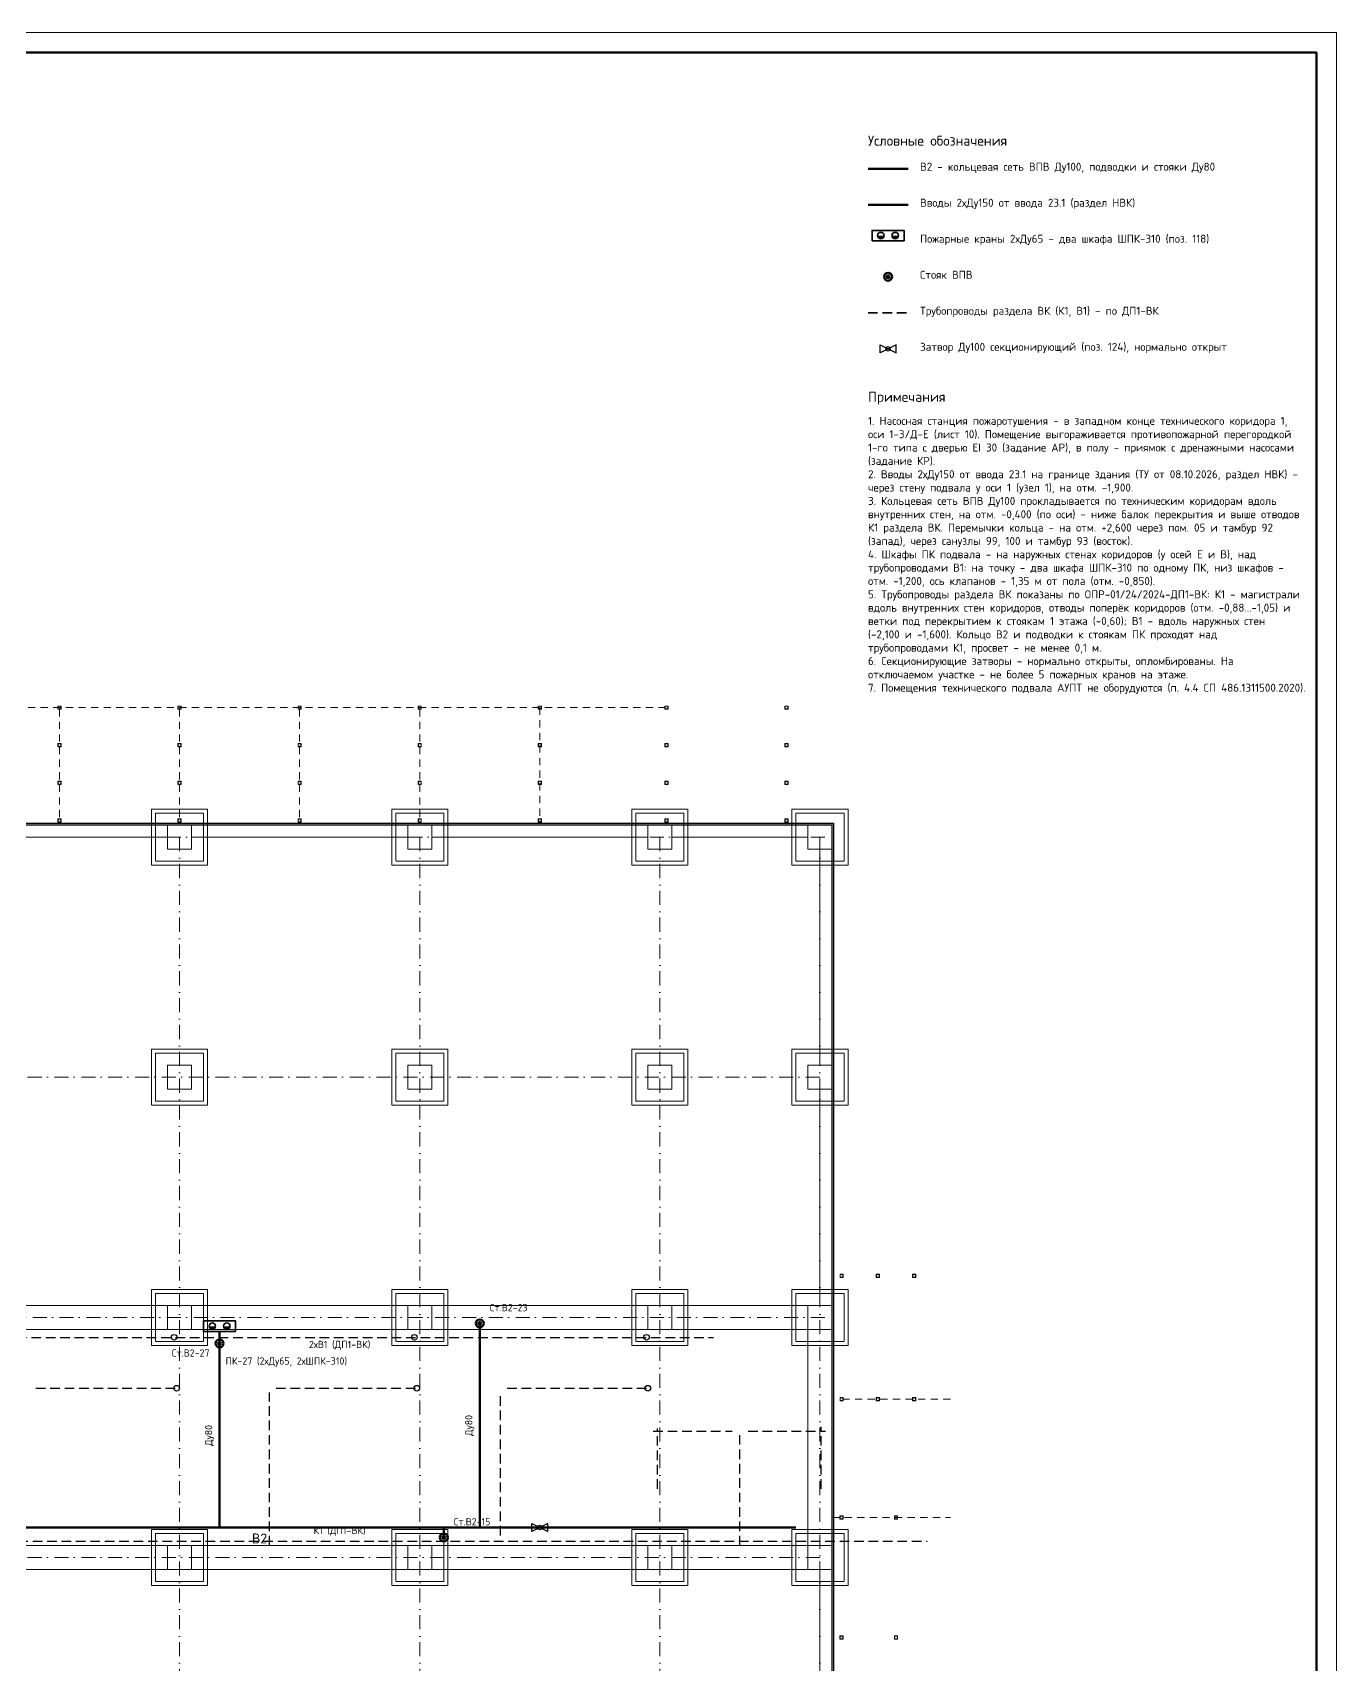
# Model space of a CAD drawing. Header units: millimetres. Extents: x 0 to 2118900, y -20000 to 84100.
# Drawn here: x 86330 to 118900, y 43330 to 84100 of the extents above; entities that cross this region are included whole.
import ezdxf
from ezdxf.enums import TextEntityAlignment as Align

# ---------------------------------------------------------------- set-up
doc = ezdxf.new("R2010")
doc.units = ezdxf.units.MM
for name, pattern in [('DASHED', [1.524, 1.27, -0.254]), ('Dot & Dashed', [670.277762, 352.777767, -176.388884, 0, -141.111112]), ('thk_line_type', [315, 180, -135]), ('ПТ_ШТРИХ', [6, 4, -2])]:
    doc.linetypes.add(name, pattern=pattern)
for name, color, linetype, lineweight in [('АР_подоснова', 8, 'Continuous', 13), ('ПТ_арматура', 7, 'Continuous', 30), ('ПТ_В2', 3, 'Continuous', 50), ('ПТ_ввод', 5, 'Continuous', 60), ('ПТ_ПК', 30, 'Continuous', 35), ('ПТ_рамка', 7, 'Continuous', 50), ('ПТ_рамка_тонк', 7, 'Continuous', 18), ('ПТ_смежные', 8, 'Continuous', 35), ('ПТ_текст', 7, 'Continuous', 18)]:
    doc.layers.add(name, color=color, linetype=linetype, lineweight=lineweight)
doc.styles.add('АР_текст_1', font='arial.ttf')
doc.styles.add('ПТ', font='isocpeur.ttf')
doc.styles.add('ПТ_загл', font='isocpeur.ttf')

# ---------------------------------------------------------------- blocks, each defined once
blk = doc.blocks.new('Колонна SHS ГК 27')
at = {"color": 0, "linetype": 'Continuous', "lineweight": -2}
for p, q in [((40, 40), (-40, 40)), ((-40, 40), (-40, -40)), ((-33.7, -33.7), (-33.7, 33.7)), ((-33.7, 33.7), (33.7, 33.7)), ((33.7, 33.7), (33.7, -33.7)), ((40, -40), (40, 40)), ((-40, -40), (40, -40)), ((33.7, -33.7), (-33.7, -33.7))]:
    blk.add_line(p, q, dxfattribs=at)
blk = doc.blocks.new('Перекрытие_2', base_point=(-300, 28300))
at = {"color": 0, "linetype": 'Continuous', "lineweight": -2, "flags": 128}
blk.add_lwpolyline([(-300, 28300), (-300, 21700), (98300, 21700), (98300, 28300), (52300, 28300), (52300, 34300), (45700, 34300), (45700, 28300)], close=True, dxfattribs=at)
blk = doc.blocks.new('Перекрытие_151', base_point=(97300, 22700))
at = {"color": 0, "linetype": 'Dashed', "lineweight": -2, "flags": 128}
blk.add_lwpolyline([(97300, 22700), (98700, 22700), (98700, 21300), (97300, 21300)], close=True, dxfattribs=at)
blk = doc.blocks.new('Перекрытие_152', base_point=(97400, 22600))
at = {"color": 0, "linetype": 'Dashed', "lineweight": -2, "flags": 128}
blk.add_lwpolyline([(97400, 22600), (98600, 22600), (98600, 21400), (97400, 21400)], close=True, dxfattribs=at)
blk = doc.blocks.new('Перекрытие_153', base_point=(93300, 22700))
at = {"color": 0, "linetype": 'Dashed', "lineweight": -2, "flags": 128}
blk.add_lwpolyline([(93300, 22700), (94700, 22700), (94700, 21300), (93300, 21300)], close=True, dxfattribs=at)
blk = doc.blocks.new('Перекрытие_154', base_point=(93400, 22600))
at = {"color": 0, "linetype": 'Dashed', "lineweight": -2, "flags": 128}
blk.add_lwpolyline([(93400, 22600), (94600, 22600), (94600, 21400), (93400, 21400)], close=True, dxfattribs=at)
blk = doc.blocks.new('Перекрытие_155', base_point=(87300, 22700))
at = {"color": 0, "linetype": 'Dashed', "lineweight": -2, "flags": 128}
blk.add_lwpolyline([(87300, 22700), (88700, 22700), (88700, 21300), (87300, 21300)], close=True, dxfattribs=at)
blk = doc.blocks.new('Перекрытие_156', base_point=(87400, 22600))
at = {"color": 0, "linetype": 'Dashed', "lineweight": -2, "flags": 128}
blk.add_lwpolyline([(87400, 22600), (88600, 22600), (88600, 21400), (87400, 21400)], close=True, dxfattribs=at)
blk = doc.blocks.new('Перекрытие_157', base_point=(81300, 22700))
at = {"color": 0, "linetype": 'Dashed', "lineweight": -2, "flags": 128}
blk.add_lwpolyline([(81300, 22700), (82700, 22700), (82700, 21300), (81300, 21300)], close=True, dxfattribs=at)
blk = doc.blocks.new('Перекрытие_158', base_point=(81400, 22600))
at = {"color": 0, "linetype": 'Dashed', "lineweight": -2, "flags": 128}
blk.add_lwpolyline([(81400, 22600), (82600, 22600), (82600, 21400), (81400, 21400)], close=True, dxfattribs=at)
blk = doc.blocks.new('Перекрытие_187', base_point=(97300, 28700))
at = {"color": 0, "linetype": 'Dashed', "lineweight": -2, "flags": 128}
blk.add_lwpolyline([(97300, 28700), (98700, 28700), (98700, 27300), (97300, 27300)], close=True, dxfattribs=at)
blk = doc.blocks.new('Перекрытие_188', base_point=(97400, 28600))
at = {"color": 0, "linetype": 'Dashed', "lineweight": -2, "flags": 128}
blk.add_lwpolyline([(97400, 28600), (98600, 28600), (98600, 27400), (97400, 27400)], close=True, dxfattribs=at)
blk = doc.blocks.new('Перекрытие_189', base_point=(93300, 28700))
at = {"color": 0, "linetype": 'Dashed', "lineweight": -2, "flags": 128}
blk.add_lwpolyline([(93300, 28700), (94700, 28700), (94700, 27300), (93300, 27300)], close=True, dxfattribs=at)
blk = doc.blocks.new('Перекрытие_190', base_point=(93400, 28600))
at = {"color": 0, "linetype": 'Dashed', "lineweight": -2, "flags": 128}
blk.add_lwpolyline([(93400, 28600), (94600, 28600), (94600, 27400), (93400, 27400)], close=True, dxfattribs=at)
blk = doc.blocks.new('Перекрытие_191', base_point=(87300, 28700))
at = {"color": 0, "linetype": 'Dashed', "lineweight": -2, "flags": 128}
blk.add_lwpolyline([(87300, 28700), (88700, 28700), (88700, 27300), (87300, 27300)], close=True, dxfattribs=at)
blk = doc.blocks.new('Перекрытие_192', base_point=(87400, 28600))
at = {"color": 0, "linetype": 'Dashed', "lineweight": -2, "flags": 128}
blk.add_lwpolyline([(87400, 28600), (88600, 28600), (88600, 27400), (87400, 27400)], close=True, dxfattribs=at)
blk = doc.blocks.new('Перекрытие_193', base_point=(81300, 28700))
at = {"color": 0, "linetype": 'Dashed', "lineweight": -2, "flags": 128}
blk.add_lwpolyline([(81300, 28700), (82700, 28700), (82700, 27300), (81300, 27300)], close=True, dxfattribs=at)
blk = doc.blocks.new('Перекрытие_194', base_point=(81400, 28600))
at = {"color": 0, "linetype": 'Dashed', "lineweight": -2, "flags": 128}
blk.add_lwpolyline([(81400, 28600), (82600, 28600), (82600, 27400), (81400, 27400)], close=True, dxfattribs=at)
blk = doc.blocks.new('Перекрытие_223', base_point=(97300, 34700))
at = {"color": 0, "linetype": 'Dashed', "lineweight": -2, "flags": 128}
blk.add_lwpolyline([(97300, 34700), (98700, 34700), (98700, 33300), (97300, 33300)], close=True, dxfattribs=at)
blk = doc.blocks.new('Перекрытие_224', base_point=(97400, 34600))
at = {"color": 0, "linetype": 'Dashed', "lineweight": -2, "flags": 128}
blk.add_lwpolyline([(97400, 34600), (98600, 34600), (98600, 33400), (97400, 33400)], close=True, dxfattribs=at)
blk = doc.blocks.new('Перекрытие_225', base_point=(93300, 34700))
at = {"color": 0, "linetype": 'Dashed', "lineweight": -2, "flags": 128}
blk.add_lwpolyline([(93300, 34700), (94700, 34700), (94700, 33300), (93300, 33300)], close=True, dxfattribs=at)
blk = doc.blocks.new('Перекрытие_226', base_point=(93400, 34600))
at = {"color": 0, "linetype": 'Dashed', "lineweight": -2, "flags": 128}
blk.add_lwpolyline([(93400, 34600), (94600, 34600), (94600, 33400), (93400, 33400)], close=True, dxfattribs=at)
blk = doc.blocks.new('Перекрытие_227', base_point=(87300, 34700))
at = {"color": 0, "linetype": 'Dashed', "lineweight": -2, "flags": 128}
blk.add_lwpolyline([(87300, 34700), (88700, 34700), (88700, 33300), (87300, 33300)], close=True, dxfattribs=at)
blk = doc.blocks.new('Перекрытие_228', base_point=(87400, 34600))
at = {"color": 0, "linetype": 'Dashed', "lineweight": -2, "flags": 128}
blk.add_lwpolyline([(87400, 34600), (88600, 34600), (88600, 33400), (87400, 33400)], close=True, dxfattribs=at)
blk = doc.blocks.new('Перекрытие_229', base_point=(81300, 34700))
at = {"color": 0, "linetype": 'Dashed', "lineweight": -2, "flags": 128}
blk.add_lwpolyline([(81300, 34700), (82700, 34700), (82700, 33300), (81300, 33300)], close=True, dxfattribs=at)
blk = doc.blocks.new('Перекрытие_230', base_point=(81400, 34600))
at = {"color": 0, "linetype": 'Dashed', "lineweight": -2, "flags": 128}
blk.add_lwpolyline([(81400, 34600), (82600, 34600), (82600, 33400), (81400, 33400)], close=True, dxfattribs=at)
blk = doc.blocks.new('Перекрытие_259', base_point=(97300, 40700))
at = {"color": 0, "linetype": 'Dashed', "lineweight": -2, "flags": 128}
blk.add_lwpolyline([(97300, 40700), (98700, 40700), (98700, 39300), (97300, 39300)], close=True, dxfattribs=at)
blk = doc.blocks.new('Перекрытие_260', base_point=(97400, 40600))
at = {"color": 0, "linetype": 'Dashed', "lineweight": -2, "flags": 128}
blk.add_lwpolyline([(97400, 40600), (98600, 40600), (98600, 39400), (97400, 39400)], close=True, dxfattribs=at)
blk = doc.blocks.new('Перекрытие_261', base_point=(93300, 40700))
at = {"color": 0, "linetype": 'Dashed', "lineweight": -2, "flags": 128}
blk.add_lwpolyline([(93300, 40700), (94700, 40700), (94700, 39300), (93300, 39300)], close=True, dxfattribs=at)
blk = doc.blocks.new('Перекрытие_262', base_point=(93400, 40600))
at = {"color": 0, "linetype": 'Dashed', "lineweight": -2, "flags": 128}
blk.add_lwpolyline([(93400, 40600), (94600, 40600), (94600, 39400), (93400, 39400)], close=True, dxfattribs=at)
blk = doc.blocks.new('Перекрытие_263', base_point=(87300, 40700))
at = {"color": 0, "linetype": 'Dashed', "lineweight": -2, "flags": 128}
blk.add_lwpolyline([(87300, 40700), (88700, 40700), (88700, 39300), (87300, 39300)], close=True, dxfattribs=at)
blk = doc.blocks.new('Перекрытие_264', base_point=(87400, 40600))
at = {"color": 0, "linetype": 'Dashed', "lineweight": -2, "flags": 128}
blk.add_lwpolyline([(87400, 40600), (88600, 40600), (88600, 39400), (87400, 39400)], close=True, dxfattribs=at)
blk = doc.blocks.new('Перекрытие_265', base_point=(81300, 40700))
at = {"color": 0, "linetype": 'Dashed', "lineweight": -2, "flags": 128}
blk.add_lwpolyline([(81300, 40700), (82700, 40700), (82700, 39300), (81300, 39300)], close=True, dxfattribs=at)
blk = doc.blocks.new('Перекрытие_266', base_point=(81400, 40600))
at = {"color": 0, "linetype": 'Dashed', "lineweight": -2, "flags": 128}
blk.add_lwpolyline([(81400, 40600), (82600, 40600), (82600, 39400), (81400, 39400)], close=True, dxfattribs=at)
blk = doc.blocks.new('Перекрытие_292', base_point=(-300, 28300))
at = {"color": 0, "linetype": 'Continuous', "lineweight": -2, "flags": 128}
blk.add_lwpolyline([(-300, 28300), (-300, 21700), (98300, 21700), (98300, 28300), (52300, 28300), (52300, 34300), (45700, 34300), (45700, 28300)], close=True, dxfattribs=at)
blk = doc.blocks.new('Стена_2', base_point=(98225, -225))
at = {"color": 0, "linetype": 'Continuous', "lineweight": -2}
for p, q in [((98335, 40335), (98329, 40335)), ((98335, 40329), (98335, 40335)), ((98335, -328), (98335, 40329)), ((98337, 40335), (98337, 40337)), ((98337, -334), (98337, 40335)), ((98335, -334), (98335, -328)), ((98337, -336), (98337, -334))]:
    blk.add_line(p, q, dxfattribs=at)
at = {"color": 0, "linetype": 'Continuous', "lineweight": -2, "flags": 128}
for points in [[(98329, 40329), (98329, -328)], [(98346, 40346), (98337, 40346)], [(98346, -336), (98346, 40346)]]:
    blk.add_lwpolyline(points, dxfattribs=at)
blk = doc.blocks.new('Стена_3', base_point=(98225, 40225))
at = {"color": 0, "linetype": 'Continuous', "lineweight": -2}
for p, q in [((98335, 40337), (-334, 40337)), ((98329, 40335), (-328, 40335)), ((98335, 40335), (98329, 40335)), ((98337, 40337), (98335, 40337))]:
    blk.add_line(p, q, dxfattribs=at)
at = {"color": 0, "linetype": 'Continuous', "lineweight": -2, "flags": 128}
for points in [[(98337, 40346), (-346, 40346)], [(-328, 40329), (98329, 40329)]]:
    blk.add_lwpolyline(points, dxfattribs=at)
blk = doc.blocks.new('Стена_17', base_point=(52000, 28000))
at = {"color": 0, "linetype": 'Continuous', "lineweight": -2, "flags": 128}
for points in [[(57700, 28300), (52300, 28300)], [(63700, 28300), (58300, 28300)], [(69700, 28300), (64300, 28300)], [(75700, 28300), (70300, 28300)], [(81700, 28300), (76300, 28300)], [(87700, 28300), (82300, 28300)], [(93700, 28300), (88300, 28300)], [(97700, 28300), (94300, 28300)], [(52300, 27700), (57700, 27700)], [(58300, 27700), (63700, 27700)], [(64300, 27700), (69700, 27700)], [(70300, 27700), (75700, 27700)], [(76300, 27700), (81700, 27700)], [(82300, 27700), (87700, 27700)], [(88300, 27700), (93700, 27700)], [(94300, 27700), (97700, 27700)]]:
    blk.add_lwpolyline(points, dxfattribs=at)
blk = doc.blocks.new('Стена_18', base_point=(98000, 28000))
at = {"color": 0, "linetype": 'Continuous', "lineweight": -2, "flags": 128}
for points in [[(97700, 27700), (97700, 22300)], [(98300, 22300), (98300, 27700)]]:
    blk.add_lwpolyline(points, dxfattribs=at)
blk = doc.blocks.new('Стена_19', base_point=(98000, 22000))
at = {"color": 0, "linetype": 'Continuous', "lineweight": -2, "flags": 128}
for points in [[(81700, 22300), (76300, 22300)], [(87700, 22300), (82300, 22300)], [(93700, 22300), (88300, 22300)], [(97700, 22300), (94300, 22300)], [(76300, 21700), (81700, 21700)], [(82300, 21700), (87700, 21700)], [(88300, 21700), (93700, 21700)], [(94300, 21700), (97700, 21700)]]:
    blk.add_lwpolyline(points, dxfattribs=at)
blk = doc.blocks.new('Стена_25', base_point=(-300, 40300))
at = {"color": 0, "linetype": 'Continuous', "lineweight": -2, "flags": 128}
for points in [[(81700, 40300), (76300, 40300)], [(76300, 40000), (81700, 40000)], [(87700, 40300), (82300, 40300)], [(82300, 40000), (87700, 40000)], [(93700, 40300), (88300, 40300)], [(88300, 40000), (93700, 40000)], [(97700, 40300), (94300, 40300)], [(94300, 40000), (97700, 40000)]]:
    blk.add_lwpolyline(points, dxfattribs=at)
blk = doc.blocks.new('Стена_26', base_point=(98300, 40300))
at = {"color": 0, "linetype": 'Continuous', "lineweight": -2, "flags": 128}
for points in [[(98000, 39700), (98000, 34300)], [(98300, 34300), (98300, 39700)], [(98000, 33700), (98000, 28300)], [(98300, 28300), (98300, 33700)]]:
    blk.add_lwpolyline(points, dxfattribs=at)
blk = doc.blocks.new('Стена_27', base_point=(98300, 18300))
at = {"color": 0, "linetype": 'Continuous', "lineweight": -2, "flags": 128}
for points in [[(98000, 21700), (98000, 18300)], [(98300, 18300), (98300, 21700)]]:
    blk.add_lwpolyline(points, dxfattribs=at)
blk = doc.blocks.new('Колонна_75', base_point=(98000, 22000))
at = {"color": 0, "linetype": 'Continuous', "lineweight": -2, "flags": 128}
blk.add_lwpolyline([(97700, 22300), (97700, 21700), (98300, 21700), (98300, 22300)], close=True, dxfattribs=at)
blk = doc.blocks.new('Колонна_76', base_point=(94000, 22000))
at = {"color": 0, "linetype": 'Continuous', "lineweight": -2, "flags": 128}
blk.add_lwpolyline([(93700, 22300), (93700, 21700), (94300, 21700), (94300, 22300)], close=True, dxfattribs=at)
blk = doc.blocks.new('Колонна_77', base_point=(88000, 22000))
at = {"color": 0, "linetype": 'Continuous', "lineweight": -2, "flags": 128}
blk.add_lwpolyline([(87700, 22300), (87700, 21700), (88300, 21700), (88300, 22300)], close=True, dxfattribs=at)
blk = doc.blocks.new('Колонна_78', base_point=(82000, 22000))
at = {"color": 0, "linetype": 'Continuous', "lineweight": -2, "flags": 128}
blk.add_lwpolyline([(81700, 22300), (81700, 21700), (82300, 21700), (82300, 22300)], close=True, dxfattribs=at)
blk = doc.blocks.new('Колонна_93', base_point=(98000, 28000))
at = {"color": 0, "linetype": 'Continuous', "lineweight": -2, "flags": 128}
blk.add_lwpolyline([(97700, 28300), (97700, 27700), (98300, 27700), (98300, 28300)], close=True, dxfattribs=at)
blk = doc.blocks.new('Колонна_94', base_point=(94000, 28000))
at = {"color": 0, "linetype": 'Continuous', "lineweight": -2, "flags": 128}
blk.add_lwpolyline([(93700, 28300), (93700, 27700), (94300, 27700), (94300, 28300)], close=True, dxfattribs=at)
blk = doc.blocks.new('Колонна_95', base_point=(88000, 28000))
at = {"color": 0, "linetype": 'Continuous', "lineweight": -2, "flags": 128}
blk.add_lwpolyline([(87700, 28300), (87700, 27700), (88300, 27700), (88300, 28300)], close=True, dxfattribs=at)
blk = doc.blocks.new('Колонна_96', base_point=(82000, 28000))
at = {"color": 0, "linetype": 'Continuous', "lineweight": -2, "flags": 128}
blk.add_lwpolyline([(81700, 28300), (81700, 27700), (82300, 27700), (82300, 28300)], close=True, dxfattribs=at)
blk = doc.blocks.new('Колонна_111', base_point=(98000, 34000))
at = {"color": 0, "linetype": 'Continuous', "lineweight": -2, "flags": 128}
blk.add_lwpolyline([(97700, 34300), (97700, 33700), (98300, 33700), (98300, 34300)], close=True, dxfattribs=at)
blk = doc.blocks.new('Колонна_112', base_point=(94000, 34000))
at = {"color": 0, "linetype": 'Continuous', "lineweight": -2, "flags": 128}
blk.add_lwpolyline([(93700, 34300), (93700, 33700), (94300, 33700), (94300, 34300)], close=True, dxfattribs=at)
blk = doc.blocks.new('Колонна_113', base_point=(88000, 34000))
at = {"color": 0, "linetype": 'Continuous', "lineweight": -2, "flags": 128}
blk.add_lwpolyline([(87700, 34300), (87700, 33700), (88300, 33700), (88300, 34300)], close=True, dxfattribs=at)
blk = doc.blocks.new('Колонна_114', base_point=(82000, 34000))
at = {"color": 0, "linetype": 'Continuous', "lineweight": -2, "flags": 128}
blk.add_lwpolyline([(81700, 34300), (81700, 33700), (82300, 33700), (82300, 34300)], close=True, dxfattribs=at)
blk = doc.blocks.new('Колонна_129', base_point=(98000, 40000))
at = {"color": 0, "linetype": 'Continuous', "lineweight": -2, "flags": 128}
blk.add_lwpolyline([(97700, 40300), (97700, 39700), (98300, 39700), (98300, 40300)], close=True, dxfattribs=at)
blk = doc.blocks.new('Колонна_130', base_point=(94000, 40000))
at = {"color": 0, "linetype": 'Continuous', "lineweight": -2, "flags": 128}
blk.add_lwpolyline([(93700, 40300), (93700, 39700), (94300, 39700), (94300, 40300)], close=True, dxfattribs=at)
blk = doc.blocks.new('Колонна_131', base_point=(88000, 40000))
at = {"color": 0, "linetype": 'Continuous', "lineweight": -2, "flags": 128}
blk.add_lwpolyline([(87700, 40300), (87700, 39700), (88300, 39700), (88300, 40300)], close=True, dxfattribs=at)
blk = doc.blocks.new('Колонна_132', base_point=(82000, 40000))
at = {"color": 0, "linetype": 'Continuous', "lineweight": -2, "flags": 128}
blk.add_lwpolyline([(81700, 40300), (81700, 39700), (82300, 39700), (82300, 40300)], close=True, dxfattribs=at)
blk = doc.blocks.new('Балка - Швеллер ПП 27_4')
at = {"color": 0, "linetype": 'thk_line_type', "lineweight": -2}
blk.add_line((0, 0), (90250, 0), dxfattribs=at)
blk = doc.blocks.new('Балка - Швеллер ПП 27')
at = {"color": 0, "linetype": 'thk_line_type', "lineweight": -2}
blk.add_line((0, 0), (2860, 0), dxfattribs=at)
blk = doc.blocks.new('Балка - Швеллер ПП 27_3')
at = {"color": 0, "linetype": 'thk_line_type', "lineweight": -2}
blk.add_line((0, 0), (2822, 0), dxfattribs=at)
blk = doc.blocks.new('Балка - Швеллер ПП 27_5')
at = {"color": 0, "linetype": 'thk_line_type', "lineweight": -2}
blk.add_line((0, 0), (2760, 0), dxfattribs=at)
blk = doc.blocks.new('Балка - Швеллер ПП 27_7')
at = {"color": 0, "linetype": 'thk_line_type', "lineweight": -2}
blk.add_line((0, 0), (2960, 0), dxfattribs=at)
blk = doc.blocks.new('Стандартный Маркер Сетки_4')
at = {"color": 0, "linetype": 'Dot & Dashed', "lineweight": -2}
for q in [(55187, 0), (0, 0)]:
    blk.add_line((0, 0), q, dxfattribs=at)
at = {"color": 0, "lineweight": -2, "style": 'АР_текст_1'}
blk.add_attdef('AC_MarkerText_1', text='', height=300, rotation=90, dxfattribs=at).set_placement((55368, -69), align=Align.TOP_CENTER)
blk = doc.blocks.new('AR_B')
at = {"layer": 'АР_подоснова', "linetype": 'Dot & Dashed'}
for p, q in [((98125, 40000), (-4800, 40000)), ((98000, 34000), (-4800, 34000)), ((98125, 28000), (-4800, 28000)), ((98000, 22000), (-4800, 22000))]:
    blk.add_line(p, q, dxfattribs=at)
at = {"layer": 'АР_подоснова', "linetype": 'Continuous', "flags": 128}
blk.add_lwpolyline([(300, 22300), (97700, 22300), (97700, 27700), (51700, 27700), (51700, 33700), (46300, 33700), (46300, 27700), (300, 27700)], close=True, dxfattribs=at)
at = {"layer": 'АР_подоснова', "linetype": 'Continuous', "xscale": -1, "zscale": 1000}
for name, p, rotation in [('Балка - Швеллер ПП 27_4', (3875, 43237), 180), ('Балка - Швеллер ПП 27', (91000, 43235), 90), ('Колонна SHS ГК 27', (94165, 43235), 90), ('Колонна SHS ГК 27', (97165, 43235), 180), ('Колонна SHS ГК 27', (94165, 42295), 90), ('Колонна SHS ГК 27', (97165, 42295), 180), ('Колонна SHS ГК 27', (94165, 41355), 90), ('Колонна SHS ГК 27', (97165, 41355), 180), ('Колонна SHS ГК 27', (94165, 40415), 90), ('Колонна SHS ГК 27', (97165, 40415), 180), ('Колонна SHS ГК 27', (98540, 25958), 180)]:
    blk.add_blockref(name, p, dxfattribs=dict(at, rotation=rotation))
at = {"layer": 'АР_подоснова', "linetype": 'Continuous', "zscale": 1000}
for name, p, rotation in [('Колонна SHS ГК 27', (79000, 43235), 90), ('Колонна SHS ГК 27', (82000, 43235), 90), ('Колонна SHS ГК 27', (85000, 43235), 90), ('Колонна SHS ГК 27', (88000, 43235), 90), ('Колонна SHS ГК 27', (91000, 43235), 90), ('Балка - Швеллер ПП 27_3', (79000, 43197), 270), ('Балка - Швеллер ПП 27_3', (82000, 43197), 270), ('Балка - Швеллер ПП 27_3', (85000, 43197), 270), ('Балка - Швеллер ПП 27_3', (88000, 43197), 270), ('Колонна SHS ГК 27', (79000, 42295), 90), ('Колонна SHS ГК 27', (82000, 42295), 90), ('Колонна SHS ГК 27', (85000, 42295), 90), ('Колонна SHS ГК 27', (88000, 42295), 90), ('Колонна SHS ГК 27', (91000, 42295), 90), ('Колонна SHS ГК 27', (79000, 41355), 90), ('Колонна SHS ГК 27', (82000, 41355), 90), ('Колонна SHS ГК 27', (85000, 41355), 90), ('Колонна SHS ГК 27', (88000, 41355), 90), ('Колонна SHS ГК 27', (91000, 41355), 90), ('Колонна SHS ГК 27', (79000, 40415), 90), ('Колонна SHS ГК 27', (82000, 40415), 90), ('Колонна SHS ГК 27', (85000, 40415), 90), ('Колонна SHS ГК 27', (88000, 40415), 90), ('Колонна SHS ГК 27', (91000, 40415), 90), ('Стандартный Маркер Сетки_4', (82000, 40000), 270), ('Стандартный Маркер Сетки_4', (88000, 40000), 270), ('Стандартный Маркер Сетки_4', (94000, 40000), 270), ('Стандартный Маркер Сетки_4', (98000, 40000), 270), ('Колонна SHS ГК 27', (98540, 29038), 90), ('Колонна SHS ГК 27', (99446, 29038), 90), ('Колонна SHS ГК 27', (100353, 29038), 90), ('Балка - Швеллер ПП 27_5', (101260, 25958), 180), ('Колонна SHS ГК 27', (99446, 25958), 90), ('Колонна SHS ГК 27', (100353, 25958), 90), ('Колонна SHS ГК 27', (98539, 23000), 270), ('Колонна SHS ГК 27', (99899, 23000), 270), ('Колонна SHS ГК 27', (98539, 20000), 270), ('Колонна SHS ГК 27', (99899, 20000), 270)]:
    blk.add_blockref(name, p, dxfattribs=dict(at, rotation=rotation))
at = {"layer": 'АР_подоснова', "linetype": 'Dashed'}
for name, p in [('Перекрытие_265', (81300, 40700)), ('Перекрытие_266', (81400, 40600)), ('Перекрытие_263', (87300, 40700)), ('Перекрытие_264', (87400, 40600)), ('Перекрытие_261', (93300, 40700)), ('Перекрытие_262', (93400, 40600)), ('Перекрытие_259', (97300, 40700)), ('Перекрытие_260', (97400, 40600)), ('Перекрытие_229', (81300, 34700)), ('Перекрытие_227', (87300, 34700)), ('Перекрытие_225', (93300, 34700)), ('Перекрытие_223', (97300, 34700)), ('Перекрытие_230', (81400, 34600)), ('Перекрытие_228', (87400, 34600)), ('Перекрытие_226', (93400, 34600)), ('Перекрытие_224', (97400, 34600)), ('Перекрытие_193', (81300, 28700)), ('Перекрытие_194', (81400, 28600)), ('Перекрытие_191', (87300, 28700)), ('Перекрытие_192', (87400, 28600)), ('Перекрытие_189', (93300, 28700)), ('Перекрытие_190', (93400, 28600)), ('Перекрытие_187', (97300, 28700)), ('Перекрытие_188', (97400, 28600)), ('Перекрытие_157', (81300, 22700)), ('Перекрытие_158', (81400, 22600)), ('Перекрытие_155', (87300, 22700)), ('Перекрытие_156', (87400, 22600)), ('Перекрытие_153', (93300, 22700)), ('Перекрытие_154', (93400, 22600)), ('Перекрытие_151', (97300, 22700)), ('Перекрытие_152', (97400, 22600))]:
    blk.add_blockref(name, p, dxfattribs=at)
at = {"layer": 'АР_подоснова'}
for name, p in [('Стена_3', (98225, 40225)), ('Стена_25', (-300, 40300)), ('Колонна_132', (82000, 40000)), ('Колонна_131', (88000, 40000)), ('Колонна_130', (94000, 40000)), ('Колонна_129', (98000, 40000)), ('Стена_2', (98225, -225)), ('Стена_26', (98300, 40300)), ('Колонна_114', (82000, 34000)), ('Колонна_113', (88000, 34000)), ('Колонна_112', (94000, 34000)), ('Колонна_111', (98000, 34000)), ('Стена_17', (52000, 28000)), ('Колонна_96', (82000, 28000)), ('Колонна_95', (88000, 28000)), ('Колонна_94', (94000, 28000)), ('Колонна_93', (98000, 28000)), ('Стена_18', (98000, 28000)), ('Стена_19', (98000, 22000)), ('Колонна_78', (82000, 22000)), ('Колонна_77', (88000, 22000)), ('Колонна_76', (94000, 22000)), ('Колонна_75', (98000, 22000)), ('Стена_27', (98300, 18300))]:
    blk.add_blockref(name, p, dxfattribs=at)
at = {"layer": 'АР_подоснова', "linetype": 'Continuous'}
for name in ['Перекрытие_2', 'Перекрытие_292']:
    blk.add_blockref(name, (-300, 28300), dxfattribs=at)
at = {"layer": 'АР_подоснова', "linetype": 'Continuous', "zscale": 1000}
blk.add_blockref('Балка - Швеллер ПП 27_7', (98300, 23000), dxfattribs=at)
blk = doc.blocks.new('RISER')
for radius in [1, 0.35]:
    blk.add_circle((0, 0), radius)
blk = doc.blocks.new('PK2')
h = blk.add_hatch(color=7)
h.dxf.hatch_style = 1
h.paths.add_polyline_path([(-2.6, 1.3, 1), (-1, 1.3)])
h = blk.add_hatch(color=7)
h.dxf.hatch_style = 1
h.paths.add_polyline_path([(1, 1.3, 1), (2.6, 1.3)])
blk.add_lwpolyline([(-4, 0), (4, 0), (4, 2.6), (-4, 2.6)], close=True)
for centre in [(-1.8, 1.3), (1.8, 1.3)]:
    blk.add_circle(centre, 0.8)
blk = doc.blocks.new('V_BFLY')
blk.add_lwpolyline([(-2, -1), (-2, 1), (2, -1), (2, 1)], close=True)
blk.add_circle((0, 0), 0.55)

msp = doc.modelspace()

# ---------------------------------------------------------------- linework, layer by layer
at = {"layer": 'ПТ_В2'}
for p, q in [((107200, 80700), (108200, 80700)), ((97500, 46750), (97500, 51850)), ((91000, 51350), (91000, 51650)), ((91000, 46750), (91000, 51350)), ((84600, 46750), (91000, 46750)), ((91000, 46750), (96600, 46750)), ((96600, 46750), (96600, 46500)), ((96600, 46750), (97500, 46750)), ((97500, 46750), (99000, 46750)), ((99000, 46750), (105400, 46750))]:
    msp.add_line(p, q, dxfattribs=at)
at = {"layer": 'ПТ_ввод'}
msp.add_line((107200, 79800), (108200, 79800), dxfattribs=at)
at = {"layer": 'ПТ_рамка', "lineweight": 70}
msp.add_lwpolyline([(2000, 500), (118400, 500), (118400, 83600), (2000, 83600)], close=True, dxfattribs=at)
at = {"layer": 'ПТ_рамка_тонк', "lineweight": 13}
msp.add_lwpolyline([(0, 0), (118900, 0), (118900, 84100), (0, 84100)], close=True, dxfattribs=at)
at = {"layer": 'ПТ_смежные', "linetype": 'ПТ_ШТРИХ', "ltscale": 60}
msp.add_line((107200, 77100), (108200, 77100), dxfattribs=at)
at = {"layer": 'ПТ_смежные', "linetype": 'ПТ_ШТРИХ', "lineweight": 30, "ltscale": 60}
for p, q in [((6738, 51500), (103337, 51500)), ((86411, 50230), (89927, 50230)), ((92411, 50230), (95927, 50230)), ((98184, 50230), (101700, 50230)), ((92250, 46300), (92250, 50126)), ((98020, 46551), (98020, 50126)), ((101836, 49160), (103807, 49160)), ((101940, 47715), (101940, 49220)), ((104000, 46300), (104000, 49122)), ((104208, 49160), (106141, 49160)), ((106030, 47715), (106030, 49265)), ((62213, 46410), (108679, 46410))]:
    msp.add_line(p, q, dxfattribs=at)
at = {"layer": 'ПТ_смежные', "lineweight": 30}
for centre in [(89866, 51503), (95866, 51503), (101666, 51503), (89927, 50230), (95927, 50230), (101700, 50230)]:
    msp.add_circle(centre, 70, dxfattribs=at)

# ---------------------------------------------------------------- block references
at = {"layer": 'АР_подоснова'}
msp.add_blockref('AR_B', (8000, 24000), dxfattribs=at)
at = {"layer": 'ПТ_арматура', "xscale": 100, "yscale": 100}
for p in [(107700, 76200), (99000, 46750)]:
    msp.add_blockref('V_BFLY', p, dxfattribs=at)
at = {"layer": 'ПТ_В2', "xscale": 100, "yscale": 100}
for p in [(107700, 78000), (97500, 51850), (91000, 51350), (96600, 46500)]:
    msp.add_blockref('RISER', p, dxfattribs=at)
at = {"layer": 'ПТ_ПК', "xscale": 100, "yscale": 100}
for p in [(107700, 78900), (91000, 51650)]:
    msp.add_blockref('PK2', p, dxfattribs=at)

# ---------------------------------------------------------------- texts
at = {"layer": 'ПТ_текст'}
for s, height, style, p in [('Условные обозначения', 250, 'ПТ_загл', (107200, 81200)), ('Примечания', 250, 'ПТ_загл', (107200, 74800)), ('Ст.В2-23', 180, 'ПТ', (97750, 52100)), ('Ст.В2-15', 180, 'ПТ', (96850, 46750))]:
    msp.add_text(s, height=height, dxfattribs=dict(at, style=style)).set_placement(p, align=Align.BOTTOM_LEFT)
at = {"layer": 'ПТ_текст', "style": 'ПТ'}
for s, p in [('2хВ1 (ДП1-ВК)', (94000, 51180)), ('К1 (ДП1-ВК)', (94000, 46530))]:
    msp.add_text(s, height=180, dxfattribs=at).set_placement(p, align=Align.BOTTOM_CENTER)
msp.add_text('Ст.В2-27', height=180, dxfattribs=at).set_placement((90750, 51200), align=Align.TOP_RIGHT)
msp.add_text('ПК-27 (2хДу65, 2хШПК-310)', height=180, dxfattribs=at).set_placement((91150, 51000), align=Align.TOP_LEFT)
for p in [(97370, 49300), (90870, 49050)]:
    msp.add_text('Ду80', height=180, rotation=90, dxfattribs=at).set_placement(p, align=Align.BOTTOM_CENTER)
msp.add_text('В2', height=250, dxfattribs=at).set_placement((92000, 46600), align=Align.TOP_CENTER)
at = {"layer": 'ПТ_текст', "char_height": 200, "attachment_point": 1, "style": 'ПТ'}
for s, insert, width in [('В2 - кольцевая сеть ВПВ Ду100, подводки и стояки Ду80', (108500, 80850), 9500), ('Вводы 2хДу150 от ввода 23.1 (раздел НВК)', (108500, 79950), 9500), ('Пожарные краны 2хДу65 - два шкафа ШПК-310 (поз. 118)', (108500, 79050), 9500), ('Стояк ВПВ', (108500, 78150), 9500), ('Трубопроводы раздела ВК (К1, В1) - по ДП1-ВК', (108500, 77250), 9500), ('Затвор Ду100 секционирующий (поз. 124), нормально открыт', (108500, 76350), 9500), ('1. Насосная станция пожаротушения - в западном конце технического коридора 1, оси 1-3/Д-Е (лист 10). Помещение выгораживается противопожарной перегородкой 1-го типа с дверью EI 30 (задание АР), в полу - приямок с дренажными насосами (задание КР). \\P2. Вводы 2хДу150 от ввода 23.1 на границе здания (ТУ от 08.10.2026, раздел НВК) - через стену подвала у оси 1 (узел 1), на отм. -1,900. \\P3. Кольцевая сеть ВПВ Ду100 прокладывается по техническим коридорам вдоль внутренних стен, на отм. -0,400 (по оси) - ниже балок перекрытия и выше отводов К1 раздела ВК. Перемычки кольца - на отм. +2,600 через пом. 05 и тамбур 92 (запад), через санузлы 99, 100 и тамбур 93 (восток). \\P4. Шкафы ПК подвала - на наружных стенах коридоров (у осей Е и В), над трубопроводами В1: на точку - два шкафа ШПК-310 по одному ПК, низ шкафов - отм. -1,200, ось клапанов - 1,35 м от пола (отм. -0,850). \\P5. Трубопроводы раздела ВК показаны по ОПР-01/24/2024-ДП1-ВК: К1 - магистрали вдоль внутренних стен коридоров, отводы поперёк коридоров (отм. -0,88...-1,05) и ветки под перекрытием к стоякам 1 этажа (-0,60); В1 - вдоль наружных стен (-2,100 и -1,600). Кольцо В2 и подводки к стоякам ПК проходят над трубопроводами К1, просвет - не менее 0,1 м. \\P6. Секционирующие затворы - нормально открыты, опломбированы. На отключаемом участке - не более 5 пожарных кранов на этаже. \\P7. Помещения технического подвала АУПТ не оборудуются (п. 4.4 СП 486.1311500.2020).', (107200, 74500), 10800)]:
    msp.add_mtext(s, dxfattribs=dict(at, insert=insert, width=width))

doc.saveas('drawing.dxf')
